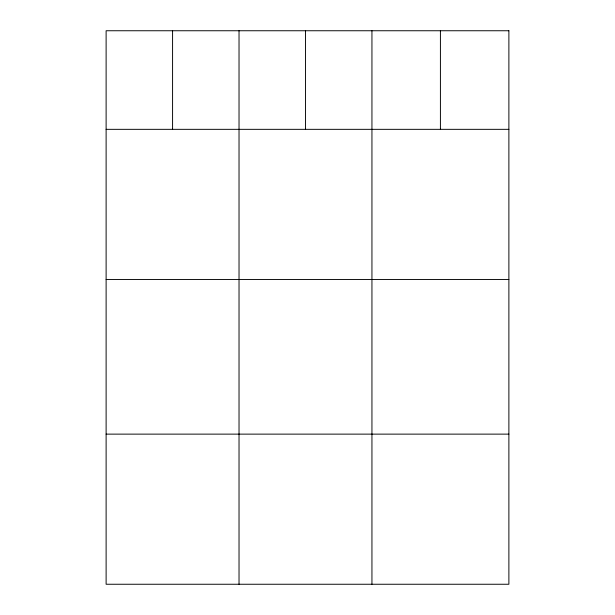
<?xml version="1.0" encoding="UTF-8"?>
<svg xmlns="http://www.w3.org/2000/svg" width="615" height="615" viewBox="0 0 615 615"><rect width="100%" height="100%" fill="white"/><g stroke="black" fill="none" stroke-linecap="round" stroke-linejoin="round"><path stroke-width="0.92" d="M106.118 129.335L508.882 129.335M106.118 279.456L508.882 279.456M106.118 434.129L508.882 434.129M440.417 30.75L440.417 129.335M371.944 30.75L371.944 584.25M305.486 30.75L305.486 129.335M239.027 30.75L239.027 584.25M172.577 30.75L172.577 129.335M508.882 30.75L106.118 30.75L106.118 584.25L508.882 584.25L508.882 30.75"/></g></svg>
